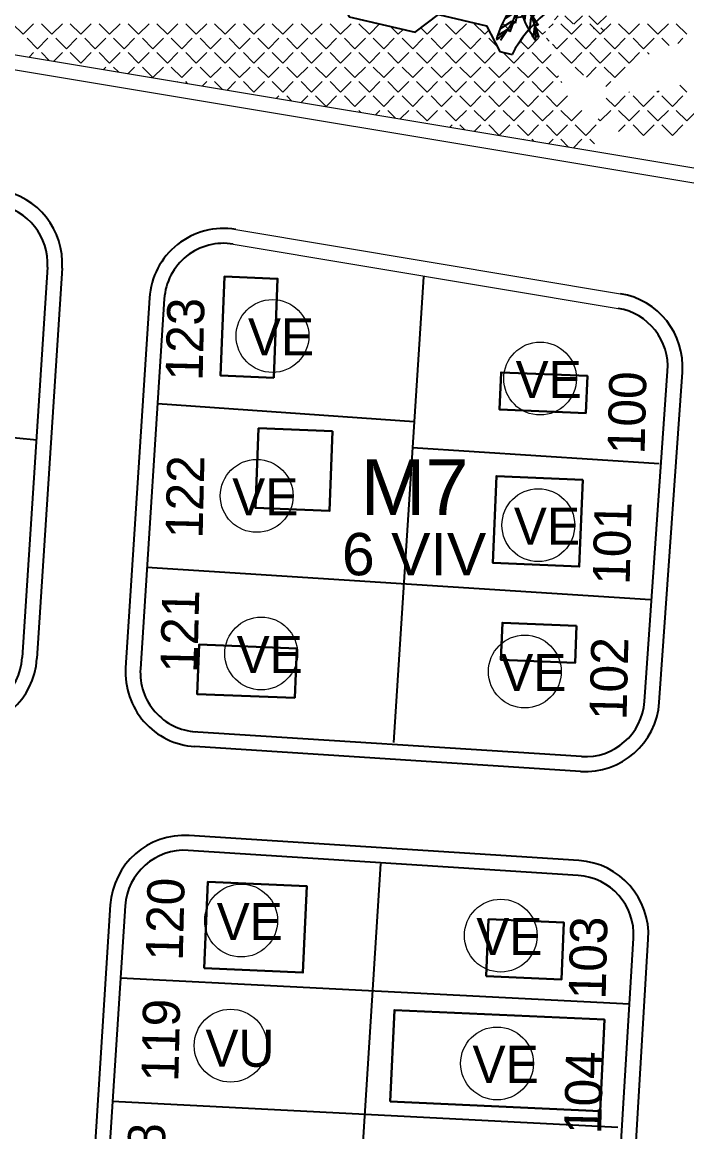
# Model space of a CAD drawing. Extents: x 472704 to 474638, y 1059265 to 1060325.
# Drawn here: x 473952.1 to 474005.8, y 1059637.1 to 1059726.7 of the extents above; entities that cross this region are included whole.
import ezdxf

# ---------------------------------------------------------------- set-up
doc = ezdxf.new("R2010")
doc.units = 0
doc.header["$LTSCALE"] = 0.4
doc.header["$MEASUREMENT"] = 0
for name, color, linetype in [('A-VIA-N', 7, 'CONTINUOUS'), ('MANZANAS', 5, 'CONTINUOUS'), ('NumeroPropu', 6, 'CONTINUOUS'), ('PARCELASPEOPUESTAS', 3, 'CONTINUOUS'), ('PISOS', 8, 'CONTINUOUS'), ('TipoVivienda', 7, 'CONTINUOUS'), ('UNIFAMILIAR', 5, 'CONTINUOUS'), ('VEGETACION', 3, 'CONTINUOUS'), ('VIAPROPUESTA', 7, 'CONTINUOUS')]:
    doc.layers.add(name, color=color, linetype=linetype)
for name, color, linetype, lineweight in [('AREAS VERDAS', 72, 'CONTINUOUS', 25), ('AREAS VERDES', 2, 'CONTINUOUS', 20), ('CASA', 31, 'CONTINUOUS', 30)]:
    doc.layers.add(name, color=color, linetype=linetype, lineweight=lineweight)
doc.styles.add('ARIAL', font='arial.ttf')
doc.styles.add('Numeros Parcelas', font='', dxfattribs={"height": 3})
doc.styles.add('TipoVivienda', font='', dxfattribs={"height": 3})
doc.styles.get('Numeros Parcelas').set_extended_font_data('AvantGarde Bk BT')
doc.styles.get('TipoVivienda').set_extended_font_data('AvantGarde Bk BT')

# ---------------------------------------------------------------- blocks, each defined once
blk = doc.blocks.new('PALME01')
at = {"layer": 'VEGETACION'}
for p, q in [((-0.337, 2.42), (0.219, 3.223)), ((-0.317, 2.46), (-0.142, 3.506)), ((-2.175, 1.264), (-2.883, 2.052)), ((-2.883, 2.052), (-2.684, 1.995)), ((-2.156, 1.223), (-2.437, 2.158)), ((-1.646, 0.813), (-1.964, 1.831)), ((-0.481, 1.686), (-0.558, 2.581)), ((-0.558, 2.581), (-0.317, 2.46)), ((-0.34, 1.766), (0.257, 2.649)), ((1.069, 1.399), (1.721, 2.018)), ((1.721, 2.018), (1.776, 1.753)), ((1.732, 1.744), (2.707, 1.81)), ((1.776, 1.753), (2.703, 2.269)), ((2.703, 2.269), (2.603, 2.087)), ((-2.42, 1.151), (-2.175, 1.264)), ((-1.671, 0.653), (-2.42, 1.151)), ((-0.932, 0.175), (-1.279, 1.254)), ((-0.454, 0.84), (-0.662, 1.777)), ((-0.662, 1.777), (-0.481, 1.686)), ((-0.085, -0.127), (-0.614, 0.921)), ((-0.614, 0.921), (-0.454, 0.84)), ((-0.393, 0.81), (0.234, 1.754)), ((-0.101, -0.041), (0.388, 1.026)), ((0.388, 1.026), (0.425, 0.85)), ((0.425, 0.85), (1.028, 1.597)), ((1.028, 1.597), (1.069, 1.399)), ((1.22, 1.338), (2.282, 1.422)), ((-1.855, 0.569), (-1.671, 0.653)), ((-0.994, 0.147), (-1.855, 0.569)), ((-1.157, 0.072), (-0.994, 0.147)), ((-0.007, -0.168), (-1.157, 0.072)), ((-0.045, 0.025), (1.095, 0.308)), ((0.043, 0.022), (0.975, -0.693)), ((0.439, 0.784), (1.568, 0.882)), ((0.938, 0.118), (1.718, -0.704)), ((1.095, 0.308), (0.981, 0.17)), ((0.981, 0.17), (1.94, 0.164)), ((1.94, 0.164), (1.811, 0.008)), ((1.811, 0.008), (2.701, -0.116)), ((-3.456, -0.997), (-3.287, -0.876)), ((-2.354, -0.945), (-3.261, -0.582)), ((-1.716, -0.802), (-2.71, -0.417)), ((-0.772, -0.642), (-1.832, -0.24)), ((-0.788, -0.707), (-1.655, -1.118)), ((0.073, -0.132), (-0.832, -0.882)), ((-0.832, -0.882), (-0.788, -0.707)), ((0.095, -0.048), (0.117, -1.222)), ((0.727, -0.688), (0.572, -1.81)), ((0.975, -0.693), (0.795, -0.689)), ((0.795, -0.689), (1.389, -1.443)), ((1.857, -0.147), (2.586, -0.926)), ((2.494, -0.295), (3.154, -1.016)), ((2.701, -0.116), (2.529, -0.324)), ((2.529, -0.324), (3.51, -0.727)), ((3.51, -0.727), (3.305, -0.762)), ((-2.398, -0.934), (-3.456, -0.997)), ((-1.606, -0.922), (-2.463, -1.196)), ((-1.655, -1.118), (-1.606, -0.922)), ((-0.034, -1.026), (-1.008, -1.604)), ((0.008, -1.079), (-0.211, -2.013)), ((0.117, -1.222), (0.008, -1.079)), ((1.094, -1.572), (0.939, -2.627)), ((1.389, -1.443), (1.186, -1.439)), ((1.186, -1.439), (1.644, -2.213)), ((-0.783, -2.452), (-1.632, -2.934)), ((-0.818, -2.479), (-1.429, -3.346)), ((-0.497, -1.864), (-1.418, -2.401)), ((-0.654, -2.693), (-0.818, -2.479)), ((-0.335, -1.853), (-0.654, -2.693)), ((-0.211, -2.013), (-0.335, -1.853)), ((1.375, -2.163), (1.223, -3.128)), ((1.374, -2.208), (1.671, -3.226)), ((1.644, -2.213), (1.374, -2.208)), ((1.671, -3.226), (1.516, -3.088))]:
    blk.add_line(p, q, dxfattribs=at)
for centre, radius, start, end in [((3.351, 1.474), 3.79, 146.51256, 204.97692), ((-8.282, 2.339), 8.56, 343.25676, 8.23271), ((0.884, 3.517), 3.79, 197.94113, 256.40549), ((-7.046, -5.039), 8.56, 34.68533, 59.66128), ((-3.284, 7.905), 8.56, 291.82819, 316.80414), ((3.292, -1.73), 3.79, 95.08398, 153.54835), ((0, 0), 1.528, 112.34106, 140.89589), ((0, 0), 1.528, 58.73723, 86.9078), ((0, 0), 1.528, 165.43041, 194.12308), ((0.751, -3.681), 3.79, 43.65541, 102.11978), ((4.184, 7.468), 8.56, 240.39962, 265.37557), ((-2.359, -2.911), 3.79, 352.22684, 50.6912), ((8.498, 1.357), 8.56, 188.97105, 213.947), ((0, 0), 1.528, 6.2517, 34.07198), ((-0.508, -8.673), 8.56, 86.1139, 111.08986), ((-2.252, 2.861), 3.79, 249.3697, 307.83406), ((-3.695, 0.001), 3.79, 300.79827, 359.26263), ((6.411, -5.826), 8.56, 137.54248, 162.51843), ((0, 0), 1.528, 315.67158, 343.39322), ((0, 0), 1.528, 216.74195, 245.16814), ((0, 0), 1.528, 266.3653, 294.33993)]:
    blk.add_arc(centre, radius, start, end, dxfattribs=at)
blk = doc.blocks.new('PALMERA')
at = {"layer": 'AREAS VERDES'}
blk.add_blockref('PALME01', (-88.824, 0.822), dxfattribs=at)

msp = doc.modelspace()

# ---------------------------------------------------------------- hatches: boundary and pattern name
at = {"layer": 'PISOS', "linetype": 'Continuous', "lineweight": 20}
h = msp.add_hatch(dxfattribs=at)
h.set_pattern_fill('ANGLE', color=256, scale=5, angle=45, style=0)
h.set_pattern_definition([(45, (-0.4054, -2.1341), (-0.9722718241, 0.9722718241), [1, -0.375]), (135, (-0.4054, -2.1341), (-0.9722718241, -0.9722718241), [1, -0.375])])
h.paths.add_polyline_path([(473999.595, 1059735.192), (473998.107, 1059729.298, 0.11258), (473994.103, 1059727.144), (473999.595, 1059725.883)])

# ---------------------------------------------------------------- linework, layer by layer
at = {"layer": 'A-VIA-N', "linetype": 'Continuous', "lineweight": 20}
for p, q in [((473913.764, 1059730.379), (474013.912, 1059713.683)), ((473913.567, 1059729.195), (474013.678, 1059712.506)), ((473969.374, 1059709.961), (474000.495, 1059704.773))]:
    msp.add_line(p, q, dxfattribs=at)
at = {"layer": 'A-VIA-N'}
for p, q in [((473955.34, 1059706.829), (473953.304, 1059675.297)), ((473962.4, 1059704.429), (473960.472, 1059674.561)), ((474003.621, 1059671.755), (474005.494, 1059698.435)), ((473997.252, 1059666.188), (473966.075, 1059668.186)), ((473997.129, 1059658.981), (473965.606, 1059661.002)), ((473959.235, 1059655.4), (473953.961, 1059573.705)), ((473997.793, 1059570.574), (474002.734, 1059652.632))]:
    msp.add_line(p, q, dxfattribs=at)
for centre, start, end in [((473949.352, 1059707.215), 356.30632, 80.53691), ((473968.387, 1059704.042), 80.53691, 176.30632), ((473999.509, 1059698.855), 355.98469, 80.53691), ((473947.317, 1059675.684), 266.34463, 356.30632), ((473966.459, 1059674.174), 176.30632, 266.33206), ((473997.636, 1059672.175), 266.33206, 355.98469), ((473965.222, 1059655.014), 86.33206, 176.30632), ((473996.745, 1059652.993), 356.55412, 86.33206)]:
    msp.add_arc(centre, 6, start, end, dxfattribs=at)
at = {"layer": 'CASA'}
for points in [[(473972.447, 1059697.989), (473972.758, 1059705.983), (473968.461, 1059706.15), (473968.151, 1059698.156), (473972.447, 1059697.989)], [(473997.689, 1059695.131), (473997.812, 1059698.129), (473990.826, 1059698.416), (473990.703, 1059695.419), (473997.719, 1059695.13)], [(473997.452, 1059689.729), (473990.459, 1059690.036), (473990.17, 1059683.023), (473997.146, 1059682.736), (473997.434, 1059689.73)], [(473974.305, 1059676.126), (473966.411, 1059676.433), (473966.256, 1059672.436), (473974.15, 1059672.129), (473974.305, 1059676.126)]]:
    msp.add_lwpolyline(points, dxfattribs=at)
for points in [[(473977.211, 1059693.668), (473971.216, 1059693.9), (473970.966, 1059687.465), (473976.962, 1059687.233)], [(473996.936, 1059677.941), (473996.813, 1059674.943), (473990.81, 1059675.19), (473990.933, 1059678.188)], [(473966.821, 1059650.282), (473974.813, 1059649.929), (473975.121, 1059656.923), (473967.129, 1059657.275)], [(473989.62, 1059649.643), (473995.714, 1059649.374), (473995.916, 1059653.969), (473989.822, 1059654.238)], [(473981.869, 1059639.509), (473998.851, 1059638.741), (473999.186, 1059646.134), (473982.203, 1059646.902)]]:
    msp.add_lwpolyline(points, close=True, dxfattribs=at)
at = {"layer": 'PARCELASPEOPUESTAS', "linetype": 'Continuous', "lineweight": 20}
msp.add_line((473969.177, 1059708.777), (474000.298, 1059703.59), dxfattribs=at)
at = {"layer": 'PARCELASPEOPUESTAS'}
for p, q in [((473954.142, 1059706.906), (473952.107, 1059675.375)), ((473984.556, 1059706.136), (473982.127, 1059668.51)), ((473953.297, 1059692.951), (473837.09, 1059704.059)), ((473963.597, 1059704.352), (473961.669, 1059674.483)), ((474002.424, 1059671.839), (474004.297, 1059698.519)), ((473963.052, 1059695.899), (473983.801, 1059694.442)), ((474003.625, 1059691.031), (473983.663, 1059692.311)), ((474002.922, 1059680.053), (473962.191, 1059682.664)), ((473997.329, 1059667.383), (473965.892, 1059669.384)), ((473997.052, 1059657.783), (473965.529, 1059659.804)), ((473981.082, 1059658.715), (473975.256, 1059567.36)), ((473960.432, 1059655.323), (473955.158, 1059573.628)), ((473996.595, 1059570.646), (474001.536, 1059652.705)), ((473960.058, 1059649.521), (474001.217, 1059647.411)), ((473959.413, 1059639.541), (474000.267, 1059637.449))]:
    msp.add_line(p, q, dxfattribs=at)
for centre, start, end in [((473949.352, 1059707.215), 356.30632, 80.53691), ((473968.387, 1059704.042), 80.53691, 176.30632), ((473999.509, 1059698.855), 355.98469, 80.53691), ((473947.317, 1059675.684), 266.34463, 356.30632), ((473966.459, 1059674.174), 176.30632, 266.33206), ((473997.636, 1059672.175), 266.33206, 355.98469), ((473965.222, 1059655.014), 86.33206, 176.30632), ((473996.745, 1059652.993), 356.55412, 86.33206)]:
    msp.add_arc(centre, 4.8, start, end, dxfattribs=at)
at = {"layer": 'PISOS', "lineweight": 20}
for p, q in [((473952.179, 1059725.73), (473951.331, 1059726.579)), ((473952.179, 1059725.73), (473953.028, 1059726.579)), ((473954.513, 1059725.73), (473953.664, 1059726.579)), ((473954.513, 1059725.73), (473955.361, 1059726.579)), ((473956.846, 1059725.73), (473955.998, 1059726.579)), ((473956.846, 1059725.73), (473957.695, 1059726.579)), ((473959.18, 1059725.73), (473958.331, 1059726.579)), ((473959.18, 1059725.73), (473960.028, 1059726.579)), ((473961.513, 1059725.73), (473960.665, 1059726.579)), ((473961.513, 1059725.73), (473962.362, 1059726.579)), ((473963.847, 1059725.73), (473962.998, 1059726.579)), ((473963.847, 1059725.73), (473964.695, 1059726.579)), ((473966.18, 1059725.73), (473965.332, 1059726.579)), ((473966.18, 1059725.73), (473967.029, 1059726.579)), ((473968.514, 1059725.73), (473967.665, 1059726.579)), ((473968.514, 1059725.73), (473969.362, 1059726.579)), ((473970.847, 1059725.73), (473969.998, 1059726.579)), ((473970.847, 1059725.73), (473971.696, 1059726.579)), ((473973.18, 1059725.73), (473972.332, 1059726.579)), ((473973.18, 1059725.73), (473974.029, 1059726.579)), ((473975.514, 1059725.73), (473974.665, 1059726.579)), ((473975.514, 1059725.73), (473976.362, 1059726.579)), ((473977.847, 1059725.73), (473976.999, 1059726.579)), ((473977.847, 1059725.73), (473978.696, 1059726.579)), ((473980.181, 1059725.73), (473979.332, 1059726.579)), ((473980.181, 1059725.73), (473981.01, 1059726.56)), ((473982.514, 1059725.73), (473981.886, 1059726.359)), ((473984.848, 1059725.73), (473985.696, 1059726.579)), ((473987.181, 1059725.73), (473986.333, 1059726.579)), ((473987.181, 1059725.73), (473988.03, 1059726.579)), ((473989.515, 1059725.73), (473988.666, 1059726.579)), ((473991.572, 1059726.006), (473991, 1059726.579)), ((473994.182, 1059725.73), (473993.604, 1059726.308)), ((473994.701, 1059726.249), (473995.03, 1059726.579)), ((473996.515, 1059725.73), (473995.666, 1059726.579)), ((473996.515, 1059725.73), (473997.364, 1059726.579)), ((473998.848, 1059725.73), (473998, 1059726.579)), ((473998.848, 1059725.73), (473999.697, 1059726.579)), ((474001.182, 1059725.73), (474000.333, 1059726.579)), ((474001.182, 1059725.73), (474002.03, 1059726.579)), ((474003.515, 1059725.73), (474002.667, 1059726.579)), ((474003.515, 1059725.73), (474004.364, 1059726.579)), ((474005.849, 1059725.73), (474005, 1059726.579)), ((473953.346, 1059724.563), (473952.498, 1059725.412)), ((473953.346, 1059724.563), (473954.195, 1059725.412)), ((473955.68, 1059724.563), (473954.831, 1059725.412)), ((473955.68, 1059724.563), (473956.528, 1059725.412)), ((473958.013, 1059724.563), (473957.164, 1059725.412)), ((473958.013, 1059724.563), (473958.862, 1059725.412)), ((473960.346, 1059724.563), (473959.498, 1059725.412)), ((473960.346, 1059724.563), (473961.195, 1059725.412)), ((473962.68, 1059724.563), (473961.831, 1059725.412)), ((473962.68, 1059724.563), (473963.528, 1059725.412)), ((473965.013, 1059724.563), (473964.165, 1059725.412)), ((473965.013, 1059724.563), (473965.862, 1059725.412)), ((473967.347, 1059724.563), (473966.498, 1059725.412)), ((473967.347, 1059724.563), (473968.195, 1059725.412)), ((473969.68, 1059724.563), (473968.832, 1059725.412)), ((473969.68, 1059724.563), (473970.529, 1059725.412)), ((473972.014, 1059724.563), (473971.165, 1059725.412)), ((473972.014, 1059724.563), (473972.862, 1059725.412)), ((473974.347, 1059724.563), (473973.499, 1059725.412)), ((473974.347, 1059724.563), (473975.196, 1059725.412)), ((473976.681, 1059724.563), (473975.832, 1059725.412)), ((473976.681, 1059724.563), (473977.529, 1059725.412)), ((473979.014, 1059724.563), (473978.166, 1059725.412)), ((473979.014, 1059724.563), (473979.863, 1059725.412)), ((473981.348, 1059724.563), (473980.499, 1059725.412)), ((473981.348, 1059724.563), (473982.196, 1059725.412)), ((473982.514, 1059725.73), (473982.908, 1059726.124)), ((473983.681, 1059724.563), (473982.832, 1059725.412)), ((473983.681, 1059724.563), (473984.53, 1059725.412)), ((473984.848, 1059725.73), (473984.341, 1059726.237)), ((473986.014, 1059724.563), (473985.166, 1059725.412)), ((473986.014, 1059724.563), (473986.863, 1059725.412)), ((473988.348, 1059724.563), (473987.499, 1059725.412)), ((473988.348, 1059724.563), (473989.196, 1059725.412)), ((473989.515, 1059725.73), (473989.842, 1059726.058)), ((473990.516, 1059724.729), (473989.833, 1059725.412)), ((473993.015, 1059724.563), (473993.863, 1059725.412)), ((473994.182, 1059725.73), (473994.413, 1059725.962)), ((473994.728, 1059725.184), (473994.5, 1059725.412)), ((473995.348, 1059724.563), (473996.197, 1059725.412)), ((473997.682, 1059724.563), (473996.833, 1059725.412)), ((473997.682, 1059724.563), (473998.53, 1059725.412)), ((474000.015, 1059724.563), (473999.167, 1059725.412)), ((474000.015, 1059724.563), (474000.864, 1059725.412)), ((474002.349, 1059724.563), (474001.5, 1059725.412)), ((474002.349, 1059724.563), (474003.197, 1059725.412)), ((474004.432, 1059724.814), (474003.834, 1059725.412)), ((474005.109, 1059724.99), (474005.531, 1059725.412)), ((473993.015, 1059724.563), (473992.379, 1059725.199)), ((473995.348, 1059724.563), (473994.993, 1059724.919)), ((473952.675, 1059723.892), (473953.028, 1059724.245)), ((473954.286, 1059723.623), (473953.664, 1059724.245)), ((473954.675, 1059723.559), (473955.361, 1059724.245)), ((473956.846, 1059723.397), (473955.998, 1059724.245)), ((473956.846, 1059723.397), (473957.695, 1059724.245)), ((473959.18, 1059723.397), (473958.331, 1059724.245)), ((473959.18, 1059723.397), (473960.028, 1059724.245)), ((473961.513, 1059723.397), (473960.665, 1059724.245)), ((473961.513, 1059723.397), (473962.362, 1059724.245)), ((473963.847, 1059723.397), (473962.998, 1059724.245)), ((473963.847, 1059723.397), (473964.695, 1059724.245)), ((473966.18, 1059723.397), (473965.332, 1059724.245)), ((473966.18, 1059723.397), (473967.029, 1059724.245)), ((473968.514, 1059723.397), (473967.665, 1059724.245)), ((473968.514, 1059723.397), (473969.362, 1059724.245)), ((473970.847, 1059723.397), (473969.998, 1059724.245)), ((473970.847, 1059723.397), (473971.696, 1059724.245)), ((473973.18, 1059723.397), (473972.332, 1059724.245)), ((473973.18, 1059723.397), (473974.029, 1059724.245)), ((473975.514, 1059723.397), (473974.665, 1059724.245)), ((473975.514, 1059723.397), (473976.362, 1059724.245)), ((473977.847, 1059723.397), (473976.999, 1059724.245)), ((473977.847, 1059723.397), (473978.696, 1059724.245)), ((473980.181, 1059723.397), (473979.332, 1059724.245)), ((473980.181, 1059723.397), (473981.029, 1059724.245)), ((473982.514, 1059723.397), (473981.666, 1059724.245)), ((473982.514, 1059723.397), (473983.363, 1059724.245)), ((473984.848, 1059723.397), (473983.999, 1059724.245)), ((473984.848, 1059723.397), (473985.696, 1059724.245)), ((473987.181, 1059723.397), (473986.333, 1059724.245)), ((473987.181, 1059723.397), (473988.03, 1059724.245)), ((473989.515, 1059723.397), (473988.666, 1059724.245)), ((473989.515, 1059723.397), (473990.363, 1059724.245)), ((473991.848, 1059723.397), (473991, 1059724.245)), ((473991.848, 1059723.397), (473992.697, 1059724.245)), ((473994.182, 1059723.397), (473993.333, 1059724.245)), ((473994.182, 1059723.397), (473994.892, 1059724.107)), ((473996.515, 1059723.397), (473995.666, 1059724.245)), ((473996.515, 1059723.397), (473997.364, 1059724.245)), ((473998.848, 1059723.397), (473998, 1059724.245)), ((473998.848, 1059723.397), (473999.697, 1059724.245)), ((474001.182, 1059723.397), (474000.333, 1059724.245)), ((474001.182, 1059723.397), (474002.03, 1059724.245)), ((474002.792, 1059724.12), (474002.667, 1059724.245)), ((473958.675, 1059722.892), (473958.862, 1059723.079)), ((473959.887, 1059722.69), (473959.498, 1059723.079)), ((473960.675, 1059722.558), (473961.195, 1059723.079)), ((473962.68, 1059722.23), (473961.831, 1059723.079)), ((473962.68, 1059722.23), (473963.528, 1059723.079)), ((473965.013, 1059722.23), (473964.165, 1059723.079)), ((473965.013, 1059722.23), (473965.862, 1059723.079)), ((473967.347, 1059722.23), (473966.498, 1059723.079)), ((473967.347, 1059722.23), (473968.195, 1059723.079)), ((473969.68, 1059722.23), (473968.832, 1059723.079)), ((473969.68, 1059722.23), (473970.529, 1059723.079)), ((473972.014, 1059722.23), (473971.165, 1059723.079)), ((473972.014, 1059722.23), (473972.862, 1059723.079)), ((473974.347, 1059722.23), (473973.499, 1059723.079)), ((473974.347, 1059722.23), (473975.196, 1059723.079)), ((473976.681, 1059722.23), (473975.832, 1059723.079)), ((473976.681, 1059722.23), (473977.529, 1059723.079)), ((473979.014, 1059722.23), (473978.166, 1059723.079)), ((473979.014, 1059722.23), (473979.863, 1059723.079)), ((473981.348, 1059722.23), (473980.499, 1059723.079)), ((473981.348, 1059722.23), (473982.196, 1059723.079)), ((473983.681, 1059722.23), (473982.832, 1059723.079)), ((473983.681, 1059722.23), (473984.53, 1059723.079)), ((473986.014, 1059722.23), (473985.166, 1059723.079)), ((473986.014, 1059722.23), (473986.863, 1059723.079)), ((473988.348, 1059722.23), (473987.499, 1059723.079)), ((473988.348, 1059722.23), (473989.196, 1059723.079)), ((473990.681, 1059722.23), (473989.833, 1059723.079)), ((473990.681, 1059722.23), (473991.53, 1059723.079)), ((473993.015, 1059722.23), (473992.166, 1059723.079)), ((473993.015, 1059722.23), (473993.863, 1059723.079)), ((473995.348, 1059722.23), (473994.5, 1059723.079)), ((473997.495, 1059722.416), (473996.833, 1059723.079)), ((473997.724, 1059722.272), (473998.53, 1059723.079)), ((474000.015, 1059722.23), (473999.167, 1059723.079)), ((474000.015, 1059722.23), (474000.864, 1059723.079)), ((473964.675, 1059721.891), (473964.695, 1059721.912)), ((473965.487, 1059721.756), (473965.332, 1059721.912)), ((473966.675, 1059721.558), (473967.029, 1059721.912)), ((473968.288, 1059721.289), (473967.665, 1059721.912)), ((473968.675, 1059721.225), (473969.362, 1059721.912)), ((473970.847, 1059721.063), (473969.998, 1059721.912)), ((473970.847, 1059721.063), (473971.696, 1059721.912)), ((473973.18, 1059721.063), (473972.332, 1059721.912)), ((473973.18, 1059721.063), (473974.029, 1059721.912)), ((473975.514, 1059721.063), (473974.665, 1059721.912)), ((473975.514, 1059721.063), (473976.362, 1059721.912)), ((473977.847, 1059721.063), (473976.999, 1059721.912)), ((473977.847, 1059721.063), (473978.696, 1059721.912)), ((473980.181, 1059721.063), (473979.332, 1059721.912)), ((473980.181, 1059721.063), (473981.029, 1059721.912)), ((473982.514, 1059721.063), (473981.666, 1059721.912)), ((473982.514, 1059721.063), (473983.363, 1059721.912)), ((473984.848, 1059721.063), (473983.999, 1059721.912)), ((473984.848, 1059721.063), (473985.696, 1059721.912)), ((473987.181, 1059721.063), (473986.333, 1059721.912)), ((473987.181, 1059721.063), (473988.03, 1059721.912)), ((473989.515, 1059721.063), (473988.666, 1059721.912)), ((473989.515, 1059721.063), (473990.363, 1059721.912)), ((473991.848, 1059721.063), (473991, 1059721.912)), ((473991.848, 1059721.063), (473992.697, 1059721.912)), ((473994.182, 1059721.063), (473993.333, 1059721.912)), ((473994.182, 1059721.063), (473995.03, 1059721.912)), ((473995.348, 1059722.23), (473995.477, 1059722.359)), ((473995.735, 1059721.843), (473995.666, 1059721.912)), ((473999.307, 1059721.521), (473999.697, 1059721.912)), ((474001.182, 1059721.063), (474001.156, 1059721.09)), ((474001.182, 1059721.063), (474001.203, 1059721.084)), ((474003.515, 1059721.063), (474003.452, 1059721.127)), ((474003.515, 1059721.063), (474003.603, 1059721.151)), ((474005.849, 1059721.063), (474005.292, 1059721.62)), ((473972.675, 1059720.558), (473972.862, 1059720.745)), ((473973.888, 1059720.355), (473973.499, 1059720.745)), ((473974.675, 1059720.224), (473975.196, 1059720.745)), ((473976.681, 1059719.897), (473975.832, 1059720.745)), ((473976.681, 1059719.897), (473977.529, 1059720.745)), ((473979.014, 1059719.897), (473978.166, 1059720.745)), ((473979.014, 1059719.897), (473979.863, 1059720.745)), ((473981.348, 1059719.897), (473980.499, 1059720.745)), ((473981.348, 1059719.897), (473982.196, 1059720.745)), ((473983.681, 1059719.897), (473982.832, 1059720.745)), ((473983.681, 1059719.897), (473984.53, 1059720.745)), ((473986.014, 1059719.897), (473985.166, 1059720.745)), ((473986.014, 1059719.897), (473986.863, 1059720.745)), ((473988.348, 1059719.897), (473987.499, 1059720.745)), ((473988.348, 1059719.897), (473989.196, 1059720.745)), ((473990.681, 1059719.897), (473989.833, 1059720.745)), ((473990.681, 1059719.897), (473991.53, 1059720.745)), ((473993.015, 1059719.897), (473992.166, 1059720.745)), ((473993.015, 1059719.897), (473993.863, 1059720.745)), ((473995.348, 1059719.897), (473994.5, 1059720.745)), ((473995.348, 1059719.897), (473996.197, 1059720.745)), ((474000.015, 1059719.897), (473999.335, 1059720.577)), ((474000.015, 1059719.897), (474000.864, 1059720.745)), ((474002.349, 1059719.897), (474001.5, 1059720.745)), ((474002.349, 1059719.897), (474003.197, 1059720.745)), ((474004.682, 1059719.897), (474003.834, 1059720.745)), ((474004.682, 1059719.897), (474005.531, 1059720.745)), ((473978.675, 1059719.557), (473978.696, 1059719.578)), ((473979.489, 1059719.422), (473979.332, 1059719.578)), ((473980.675, 1059719.224), (473981.029, 1059719.578)), ((473982.289, 1059718.955), (473981.666, 1059719.578)), ((473982.675, 1059718.891), (473983.363, 1059719.578)), ((473984.848, 1059718.73), (473983.999, 1059719.578)), ((473984.848, 1059718.73), (473985.696, 1059719.578)), ((473987.181, 1059718.73), (473986.333, 1059719.578)), ((473987.181, 1059718.73), (473988.03, 1059719.578)), ((473989.515, 1059718.73), (473988.666, 1059719.578)), ((473989.515, 1059718.73), (473990.363, 1059719.578)), ((473991.848, 1059718.73), (473991, 1059719.578)), ((473991.848, 1059718.73), (473992.697, 1059719.578)), ((473994.182, 1059718.73), (473993.333, 1059719.578)), ((473994.182, 1059718.73), (473995.03, 1059719.578)), ((473996.515, 1059718.73), (473995.666, 1059719.578)), ((473996.515, 1059718.73), (473997.364, 1059719.578)), ((473998.848, 1059718.73), (473999.697, 1059719.578)), ((474001.182, 1059718.73), (474000.333, 1059719.578)), ((474001.182, 1059718.73), (474002.03, 1059719.578)), ((474003.515, 1059718.73), (474002.667, 1059719.578)), ((474003.515, 1059718.73), (474004.364, 1059719.578)), ((474005.849, 1059718.73), (474005, 1059719.578)), ((474005.849, 1059718.73), (474006.697, 1059719.578)), ((473986.675, 1059718.224), (473986.863, 1059718.412)), ((473987.89, 1059718.021), (473987.499, 1059718.412)), ((473988.675, 1059717.89), (473989.196, 1059718.412)), ((473990.681, 1059717.563), (473989.833, 1059718.412)), ((473990.681, 1059717.563), (473991.53, 1059718.412)), ((473993.015, 1059717.563), (473992.166, 1059718.412)), ((473993.015, 1059717.563), (473993.863, 1059718.412)), ((473995.348, 1059717.563), (473994.5, 1059718.412)), ((473995.348, 1059717.563), (473996.197, 1059718.412)), ((473997.682, 1059717.563), (473996.833, 1059718.412)), ((473997.682, 1059717.563), (473998.53, 1059718.412)), ((473998.848, 1059718.73), (473998.677, 1059718.902)), ((474000.337, 1059717.885), (474000.864, 1059718.412)), ((474002.349, 1059717.563), (474001.5, 1059718.412)), ((474002.349, 1059717.563), (474003.197, 1059718.412)), ((474004.682, 1059717.563), (474003.834, 1059718.412)), ((474004.682, 1059717.563), (474005.531, 1059718.412)), ((473992.675, 1059717.223), (473992.697, 1059717.245)), ((473993.49, 1059717.087), (473993.333, 1059717.245)), ((473994.675, 1059716.89), (473995.03, 1059717.245)), ((473996.291, 1059716.621), (473995.666, 1059717.245)), ((473996.675, 1059716.556), (473997.364, 1059717.245)), ((473998.372, 1059716.873), (473998, 1059717.245))]:
    msp.add_line(p, q, dxfattribs=at)
at = {"layer": 'TipoVivienda', "linetype": 'Continuous', "lineweight": 20}
for centre in [(473972.344, 1059701.356), (473993.985, 1059697.918), (473971.069, 1059688.441), (473993.842, 1059686.076), (473971.433, 1059675.708), (473992.749, 1059674.253), (473969.815, 1059654.137), (473990.806, 1059652.922), (473990.502, 1059642.595)]:
    msp.add_circle(centre, 2.943, dxfattribs=at)
at = {"layer": 'UNIFAMILIAR', "linetype": 'Continuous', "lineweight": 20}
msp.add_circle((473968.96, 1059644.032), 2.943, dxfattribs=at)
at = {"layer": 'VIAPROPUESTA', "linetype": 'Continuous'}
msp.add_lwpolyline([(473966.342, 1059741.728), (473964.327, 1059732.956, 0.414214), (473966.204, 1059729.96), (473971.712, 1059728.695), (473973.577, 1059730.114), (473977.476, 1059729.218), (473978.535, 1059727.128), (473983.895, 1059725.897), (473985.76, 1059727.316), (473989.659, 1059726.421), (473990.718, 1059724.33), (473991.726, 1059724.099)], format="xyb", dxfattribs=at)
msp.add_arc((474000.827, 1059719.444), 10.223, 105.43475, 152.91146, dxfattribs=at)

# ---------------------------------------------------------------- block references
at = {"layer": 'AREAS VERDAS', "linetype": 'Continuous', "rotation": 1.972147739680779}
msp.add_blockref('PALMERA', (474080.901, 1059730.863), dxfattribs=at)

# ---------------------------------------------------------------- texts
at = {"layer": 'MANZANAS', "linetype": 'Continuous', "style": 'ARIAL'}
msp.add_text('M7', height=4.5, dxfattribs=at).set_placement((473979.468, 1059686.901))
at = {"layer": 'MANZANAS', "linetype": 'Continuous', "lineweight": 20, "style": 'ARIAL'}
msp.add_text('6 VIV', height=3.4159, dxfattribs=at).set_placement((473977.962, 1059682.028))
at = {"layer": 'NumeroPropu', "linetype": 'Continuous', "lineweight": 20, "style": 'Numeros Parcelas'}
for s, p in [('123', (473966.693, 1059697.715)), ('100', (474002.431, 1059691.772)), ('122', (473966.693, 1059684.982)), ('101', (474001.223, 1059681.226)), ('121', (473966.271, 1059674.125)), ('102', (474000.97, 1059670.293)), ('120', (473965.089, 1059650.867)), ('103', (473999.28, 1059647.741)), ('119', (473964.729, 1059641.084)), ('104', (473998.921, 1059636.857)), ('118', (473963.531, 1059631.049))]:
    msp.add_text(s, height=3, rotation=88.63384, dxfattribs=at).set_placement(p)
at = {"layer": 'TipoVivienda', "linetype": 'Continuous', "lineweight": 20, "style": 'TipoVivienda'}
for s, p in [('VE', (473970.361, 1059699.783)), ('VE', (473992.002, 1059696.345)), ('VE', (473969.086, 1059686.868)), ('VE', (473991.859, 1059684.503)), ('VE', (473969.45, 1059674.134)), ('VE', (473990.766, 1059672.679)), ('VE', (473967.832, 1059652.563)), ('VE', (473988.823, 1059651.348)), ('VU', (473966.924, 1059642.327)), ('VE', (473988.518, 1059641.021))]:
    msp.add_text(s, height=3, dxfattribs=at).set_placement(p)

doc.saveas('drawing.dxf')
